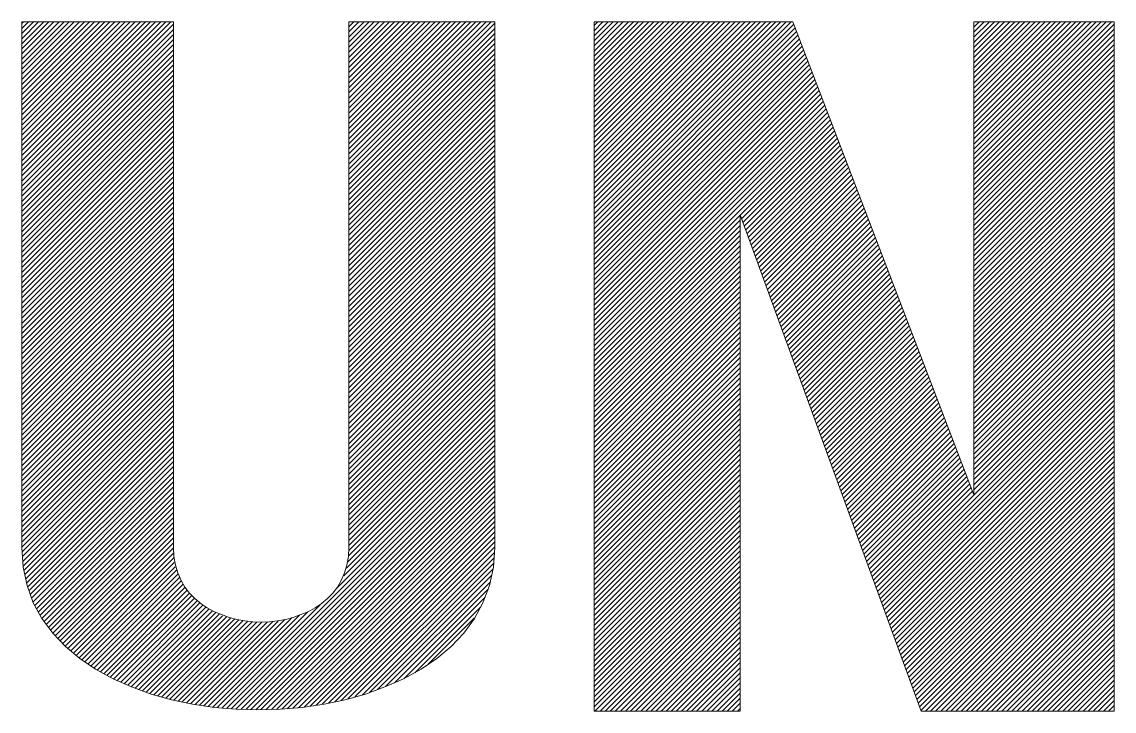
# Model space of a CAD drawing. Header units: millimetres. Extents: x 1599 to 2158, y -510 to -79.
# Drawn here: x 2026.994 to 2030.793, y -487.484 to -485.087 of the extents above; entities that cross this region are included whole.
import ezdxf

# ---------------------------------------------------------------- set-up
doc = ezdxf.new("R2010")
doc.units = ezdxf.units.MM

msp = doc.modelspace()

# ---------------------------------------------------------------- linework, layer by layer
at = {"color": 5, "lineweight": 0}
for p, q in [((2026.9944, -485.087), (2026.9944, -486.915)), ((2027.5216, -485.087), (2026.9944, -485.087)), ((2026.9944, -485.087), (2026.9944, -485.087)), ((2027.5216, -486.915), (2027.5216, -485.087)), ((2028.6389, -485.087), (2028.1315, -485.087)), ((2028.1315, -485.087), (2028.1315, -486.915)), ((2028.6389, -486.915), (2028.6389, -485.087)), ((2028.9844, -485.087), (2028.9844, -487.4836)), ((2029.6752, -485.087), (2028.9844, -485.087)), ((2028.9844, -485.087), (2028.9844, -485.087)), ((2030.305, -486.7316), (2029.6752, -485.087)), ((2030.7925, -485.087), (2030.305, -485.087)), ((2030.305, -485.087), (2030.305, -486.7316)), ((2030.7925, -487.4836), (2030.7925, -485.087)), ((2029.4918, -487.4836), (2029.4918, -485.7581)), ((2029.4918, -485.7581), (2030.1215, -487.4836)), ((2026.9944, -486.915), (2026.9993, -486.9828)), ((2027.5233, -486.9464), (2027.5216, -486.915)), ((2028.1315, -486.915), (2028.1299, -486.9464)), ((2028.634, -486.9828), (2028.6389, -486.915)), ((2027.5282, -486.9762), (2027.5233, -486.9464)), ((2028.1299, -486.9464), (2028.1249, -486.9762)), ((2026.9993, -486.9828), (2027.0126, -487.0473)), ((2027.5365, -487.0026), (2027.5282, -486.9762)), ((2028.1249, -486.9762), (2028.1166, -487.0026)), ((2028.6207, -487.0473), (2028.634, -486.9828)), ((2027.5481, -487.0291), (2027.5365, -487.0026)), ((2027.5613, -487.0522), (2027.5481, -487.0291)), ((2028.1051, -487.0291), (2028.0918, -487.0522)), ((2028.1166, -487.0026), (2028.1051, -487.0291)), ((2027.0126, -487.0473), (2027.034, -487.1068)), ((2027.5778, -487.0737), (2027.5613, -487.0522)), ((2027.596, -487.0919), (2027.5778, -487.0737)), ((2028.0753, -487.0737), (2028.0571, -487.0919)), ((2028.0918, -487.0522), (2028.0753, -487.0737)), ((2028.5976, -487.1068), (2028.6207, -487.0473)), ((2027.034, -487.1068), (2027.0638, -487.1613)), ((2027.6175, -487.1101), (2027.596, -487.0919)), ((2027.639, -487.1249), (2027.6175, -487.1101)), ((2028.0356, -487.1101), (2028.0142, -487.1249)), ((2028.0571, -487.0919), (2028.0356, -487.1101)), ((2028.5679, -487.1613), (2028.5976, -487.1068)), ((2027.6638, -487.1382), (2027.639, -487.1249)), ((2027.6886, -487.1481), (2027.6638, -487.1382)), ((2027.715, -487.158), (2027.6886, -487.1481)), ((2027.9646, -487.1481), (2027.9381, -487.158)), ((2027.9894, -487.1382), (2027.9646, -487.1481)), ((2028.0142, -487.1249), (2027.9894, -487.1382)), ((2027.0638, -487.1613), (2027.1018, -487.2125)), ((2027.7414, -487.1646), (2027.715, -487.158)), ((2027.7695, -487.1696), (2027.7414, -487.1646)), ((2027.7976, -487.1729), (2027.7695, -487.1696)), ((2027.8274, -487.1745), (2027.7976, -487.1729)), ((2027.8555, -487.1729), (2027.8274, -487.1745)), ((2027.8836, -487.1696), (2027.8555, -487.1729)), ((2027.9117, -487.1646), (2027.8836, -487.1696)), ((2027.9381, -487.158), (2027.9117, -487.1646)), ((2028.5315, -487.2125), (2028.5679, -487.1613)), ((2027.1018, -487.2125), (2027.1464, -487.2588)), ((2028.4869, -487.2588), (2028.5315, -487.2125)), ((2027.1464, -487.2588), (2027.196, -487.3001)), ((2028.4373, -487.3001), (2028.4869, -487.2588)), ((2027.196, -487.3001), (2027.2506, -487.3382)), ((2028.3827, -487.3382), (2028.4373, -487.3001)), ((2027.2506, -487.3382), (2027.3117, -487.3712)), ((2028.3216, -487.3712), (2028.3827, -487.3382)), ((2027.3117, -487.3712), (2027.3762, -487.3993)), ((2028.2571, -487.3993), (2028.3216, -487.3712)), ((2027.3762, -487.3993), (2027.4439, -487.4241)), ((2028.1894, -487.4241), (2028.2571, -487.3993)), ((2027.4439, -487.4241), (2027.515, -487.4439)), ((2027.515, -487.4439), (2027.5877, -487.4588)), ((2028.0456, -487.4588), (2028.1183, -487.4439)), ((2028.1183, -487.4439), (2028.1894, -487.4241)), ((2027.5877, -487.4588), (2027.6638, -487.4704)), ((2027.6638, -487.4704), (2027.7398, -487.477)), ((2027.7398, -487.477), (2027.8158, -487.4786)), ((2027.8158, -487.4786), (2027.8935, -487.477)), ((2027.8935, -487.477), (2027.9695, -487.4704)), ((2027.9695, -487.4704), (2028.0456, -487.4588)), ((2028.9844, -487.4836), (2029.4918, -487.4836)), ((2030.1215, -487.4836), (2030.7925, -487.4836))]:
    msp.add_line(p, q, dxfattribs=at)
at = {"color": 5}
for p, q in [((2026.9944, -485.0925), (2026.9998, -485.087)), ((2026.9944, -485.1101), (2027.0175, -485.087)), ((2026.9944, -485.1278), (2027.0352, -485.087)), ((2026.9944, -485.1455), (2027.0528, -485.087)), ((2026.9944, -485.1632), (2027.0705, -485.087)), ((2026.9944, -485.1808), (2027.0882, -485.087)), ((2026.9944, -485.1985), (2027.1059, -485.087)), ((2026.9944, -485.2162), (2027.1236, -485.087)), ((2026.9944, -485.2339), (2027.1412, -485.087)), ((2026.9944, -485.2516), (2027.1589, -485.087)), ((2026.9944, -485.2692), (2027.1766, -485.087)), ((2026.9944, -485.2869), (2027.1943, -485.087)), ((2026.9944, -485.3046), (2027.2119, -485.087)), ((2026.9944, -485.3223), (2027.2296, -485.087)), ((2026.9944, -485.3399), (2027.2473, -485.087)), ((2026.9944, -485.3576), (2027.265, -485.087)), ((2026.9944, -485.3753), (2027.2827, -485.087)), ((2026.9944, -485.393), (2027.3003, -485.087)), ((2026.9944, -485.4107), (2027.318, -485.087)), ((2026.9944, -485.4283), (2027.3357, -485.087)), ((2026.9944, -485.446), (2027.3534, -485.087)), ((2026.9944, -485.4637), (2027.371, -485.087)), ((2026.9944, -485.4814), (2027.3887, -485.087)), ((2026.9944, -485.499), (2027.4064, -485.087)), ((2026.9944, -485.5167), (2027.4241, -485.087)), ((2026.9944, -485.5344), (2027.4418, -485.087)), ((2026.9944, -485.5521), (2027.4594, -485.087)), ((2026.9944, -485.5698), (2027.4771, -485.087)), ((2026.9944, -485.5874), (2027.4948, -485.087)), ((2026.9944, -485.6051), (2027.5125, -485.087)), ((2026.9944, -485.6228), (2027.5216, -485.0955)), ((2028.1315, -485.1044), (2028.1489, -485.087)), ((2028.1315, -485.122), (2028.1665, -485.087)), ((2028.1315, -485.1397), (2028.1842, -485.087)), ((2028.1315, -485.1574), (2028.2019, -485.087)), ((2028.1315, -485.1751), (2028.2196, -485.087)), ((2028.1315, -485.1928), (2028.2372, -485.087)), ((2028.1315, -485.2104), (2028.2549, -485.087)), ((2028.1315, -485.2281), (2028.2726, -485.087)), ((2028.1315, -485.2458), (2028.2903, -485.087)), ((2028.1315, -485.2635), (2028.308, -485.087)), ((2028.1315, -485.2811), (2028.3256, -485.087)), ((2028.1315, -485.2988), (2028.3433, -485.087)), ((2028.1315, -485.3165), (2028.361, -485.087)), ((2028.1315, -485.3342), (2028.3787, -485.087)), ((2028.1315, -485.3519), (2028.3963, -485.087)), ((2028.1315, -485.3695), (2028.414, -485.087)), ((2028.1315, -485.3872), (2028.4317, -485.087)), ((2028.1315, -485.4049), (2028.4494, -485.087)), ((2028.1315, -485.4226), (2028.4671, -485.087)), ((2028.1315, -485.4402), (2028.4847, -485.087)), ((2028.1315, -485.4579), (2028.5024, -485.087)), ((2028.1315, -485.4756), (2028.5201, -485.087)), ((2028.1315, -485.4933), (2028.5378, -485.087)), ((2028.1315, -485.511), (2028.5554, -485.087)), ((2028.1315, -485.5286), (2028.5731, -485.087)), ((2028.1315, -485.5463), (2028.5908, -485.087)), ((2028.1315, -485.564), (2028.6085, -485.087)), ((2028.1315, -485.5817), (2028.6262, -485.087)), ((2028.1315, -485.5993), (2028.6389, -485.0919)), ((2028.9844, -485.1), (2028.9974, -485.087)), ((2028.9844, -485.1177), (2029.0151, -485.087)), ((2028.9844, -485.1354), (2029.0327, -485.087)), ((2028.9844, -485.1531), (2029.0504, -485.087)), ((2028.9844, -485.1708), (2029.0681, -485.087)), ((2028.9844, -485.1884), (2029.0858, -485.087)), ((2028.9844, -485.2061), (2029.1035, -485.087)), ((2028.9844, -485.2238), (2029.1211, -485.087)), ((2028.9844, -485.2415), (2029.1388, -485.087)), ((2028.9844, -485.2591), (2029.1565, -485.087)), ((2028.9844, -485.2768), (2029.1742, -485.087)), ((2028.9844, -485.2945), (2029.1918, -485.087)), ((2028.9844, -485.3122), (2029.2095, -485.087)), ((2028.9844, -485.3299), (2029.2272, -485.087)), ((2028.9844, -485.3475), (2029.2449, -485.087)), ((2028.9844, -485.3652), (2029.2626, -485.087)), ((2028.9844, -485.3829), (2029.2802, -485.087)), ((2028.9844, -485.4006), (2029.2979, -485.087)), ((2028.9844, -485.4182), (2029.3156, -485.087)), ((2028.9844, -485.4359), (2029.3333, -485.087)), ((2028.9844, -485.4536), (2029.3509, -485.087)), ((2028.9844, -485.4713), (2029.3686, -485.087)), ((2028.9844, -485.489), (2029.3863, -485.087)), ((2028.9844, -485.5066), (2029.404, -485.087)), ((2028.9844, -485.5243), (2029.4217, -485.087)), ((2028.9844, -485.542), (2029.4393, -485.087)), ((2028.9844, -485.5597), (2029.457, -485.087)), ((2028.9844, -485.5773), (2029.4747, -485.087)), ((2028.9844, -485.595), (2029.4924, -485.087)), ((2028.9844, -485.6127), (2029.51, -485.087)), ((2028.9844, -485.6304), (2029.5277, -485.087)), ((2028.9844, -485.6481), (2029.5454, -485.087)), ((2028.9844, -485.6657), (2029.5631, -485.087)), ((2028.9844, -485.6834), (2029.5808, -485.087)), ((2028.9844, -485.7011), (2029.5984, -485.087)), ((2028.9844, -485.7188), (2029.6161, -485.087)), ((2028.9844, -485.7364), (2029.6338, -485.087)), ((2028.9844, -485.7541), (2029.6515, -485.087)), ((2028.9844, -485.7718), (2029.6691, -485.087)), ((2028.9844, -485.7895), (2029.6784, -485.0954)), ((2030.305, -485.0876), (2030.3055, -485.087)), ((2030.305, -485.1053), (2030.3232, -485.087)), ((2030.305, -485.1229), (2030.3409, -485.087)), ((2030.305, -485.1406), (2030.3586, -485.087)), ((2030.305, -485.1583), (2030.3762, -485.087)), ((2030.305, -485.176), (2030.3939, -485.087)), ((2030.305, -485.1937), (2030.4116, -485.087)), ((2030.305, -485.2113), (2030.4293, -485.087)), ((2030.305, -485.229), (2030.447, -485.087)), ((2030.305, -485.2467), (2030.4646, -485.087)), ((2030.305, -485.2644), (2030.4823, -485.087)), ((2030.305, -485.282), (2030.5, -485.087)), ((2030.305, -485.2997), (2030.5177, -485.087)), ((2030.305, -485.3174), (2030.5353, -485.087)), ((2030.305, -485.3351), (2030.553, -485.087)), ((2030.305, -485.3528), (2030.5707, -485.087)), ((2030.305, -485.3704), (2030.5884, -485.087)), ((2030.305, -485.3881), (2030.6061, -485.087)), ((2030.305, -485.4058), (2030.6237, -485.087)), ((2030.305, -485.4235), (2030.6414, -485.087)), ((2030.305, -485.4411), (2030.6591, -485.087)), ((2030.305, -485.4588), (2030.6768, -485.087)), ((2030.305, -485.4765), (2030.6944, -485.087)), ((2030.305, -485.4942), (2030.7121, -485.087)), ((2030.305, -485.5119), (2030.7298, -485.087)), ((2030.305, -485.5295), (2030.7475, -485.087)), ((2030.305, -485.5472), (2030.7652, -485.087)), ((2030.305, -485.5649), (2030.7828, -485.087)), ((2030.305, -485.5826), (2030.7925, -485.095)), ((2026.9944, -485.6405), (2027.5216, -485.1132)), ((2026.9944, -485.6581), (2027.5216, -485.1309)), ((2028.1315, -485.617), (2028.6389, -485.1096)), ((2028.1315, -485.6347), (2028.6389, -485.1273)), ((2028.9844, -485.8072), (2029.6833, -485.1082)), ((2028.9844, -485.8248), (2029.6882, -485.121)), ((2028.9844, -485.8425), (2029.6931, -485.1337)), ((2030.305, -485.6002), (2030.7925, -485.1127)), ((2030.305, -485.6179), (2030.7925, -485.1303)), ((2026.9944, -485.6758), (2027.5216, -485.1486)), ((2026.9944, -485.6935), (2027.5216, -485.1663)), ((2028.1315, -485.6524), (2028.6389, -485.145)), ((2028.1315, -485.6701), (2028.6389, -485.1626)), ((2028.9844, -485.8602), (2029.698, -485.1465)), ((2028.9844, -485.8779), (2029.7029, -485.1593)), ((2028.9844, -485.8955), (2029.7078, -485.1721)), ((2030.305, -485.6356), (2030.7925, -485.148)), ((2030.305, -485.6533), (2030.7925, -485.1657)), ((2026.9944, -485.7112), (2027.5216, -485.1839)), ((2026.9944, -485.7289), (2027.5216, -485.2016)), ((2028.1315, -485.6877), (2028.6389, -485.1803)), ((2028.1315, -485.7054), (2028.6389, -485.198)), ((2028.1315, -485.7231), (2028.6389, -485.2157)), ((2028.9844, -485.9132), (2029.7127, -485.1849)), ((2028.9844, -485.9309), (2029.7176, -485.1977)), ((2028.9844, -485.9486), (2029.7225, -485.2104)), ((2030.305, -485.671), (2030.7925, -485.1834)), ((2030.305, -485.6886), (2030.7925, -485.2011)), ((2026.9944, -485.7465), (2027.5216, -485.2193)), ((2026.9944, -485.7642), (2027.5216, -485.237)), ((2028.1315, -485.7408), (2028.6389, -485.2334)), ((2028.1315, -485.7584), (2028.6389, -485.251)), ((2028.9844, -485.9662), (2029.7274, -485.2232)), ((2028.9844, -485.9839), (2029.7323, -485.236)), ((2028.9844, -486.0016), (2029.7372, -485.2488)), ((2030.305, -485.7063), (2030.7925, -485.2187)), ((2030.305, -485.724), (2030.7925, -485.2364)), ((2030.305, -485.7417), (2030.7925, -485.2541)), ((2026.9944, -485.7819), (2027.5216, -485.2546)), ((2026.9944, -485.7996), (2027.5216, -485.2723)), ((2026.9944, -485.8172), (2027.5216, -485.29)), ((2028.1315, -485.7761), (2028.6389, -485.2687)), ((2028.1315, -485.7938), (2028.6389, -485.2864)), ((2028.9844, -486.0193), (2029.7421, -485.2616)), ((2028.9844, -486.037), (2029.747, -485.2744)), ((2028.9844, -486.0546), (2029.7519, -485.2871)), ((2030.305, -485.7593), (2030.7925, -485.2718)), ((2030.305, -485.777), (2030.7925, -485.2894)), ((2026.9944, -485.8349), (2027.5216, -485.3077)), ((2026.9944, -485.8526), (2027.5216, -485.3253)), ((2028.1315, -485.8115), (2028.6389, -485.3041)), ((2028.1315, -485.8292), (2028.6389, -485.3217)), ((2028.9844, -486.0723), (2029.7568, -485.2999)), ((2028.9844, -486.09), (2029.7617, -485.3127)), ((2028.9844, -486.1077), (2029.7666, -485.3255)), ((2030.305, -485.7947), (2030.7925, -485.3071)), ((2030.305, -485.8124), (2030.7925, -485.3248)), ((2026.9944, -485.8703), (2027.5216, -485.343)), ((2026.9944, -485.888), (2027.5216, -485.3607)), ((2028.1315, -485.8468), (2028.6389, -485.3394)), ((2028.1315, -485.8645), (2028.6389, -485.3571)), ((2028.9844, -486.1253), (2029.7714, -485.3383)), ((2028.9844, -486.143), (2029.7763, -485.351)), ((2028.9844, -486.1607), (2029.7812, -485.3638)), ((2030.305, -485.8301), (2030.7925, -485.3425)), ((2030.305, -485.8477), (2030.7925, -485.3601)), ((2026.9944, -485.9056), (2027.5216, -485.3784)), ((2026.9944, -485.9233), (2027.5216, -485.3961)), ((2028.1315, -485.8822), (2028.6389, -485.3748)), ((2028.1315, -485.8999), (2028.6389, -485.3924)), ((2028.9844, -486.1784), (2029.7861, -485.3766)), ((2028.9844, -486.1961), (2029.791, -485.3894)), ((2028.9844, -486.2137), (2029.7959, -485.4022)), ((2030.305, -485.8654), (2030.7925, -485.3778)), ((2030.305, -485.8831), (2030.7925, -485.3955)), ((2026.9944, -485.941), (2027.5216, -485.4137)), ((2026.9944, -485.9587), (2027.5216, -485.4314)), ((2028.1315, -485.9175), (2028.6389, -485.4101)), ((2028.1315, -485.9352), (2028.6389, -485.4278)), ((2028.9844, -486.2314), (2029.8008, -485.415)), ((2028.9844, -486.2491), (2029.8057, -485.4277)), ((2029.4921, -485.759), (2029.8106, -485.4405)), ((2030.305, -485.9008), (2030.7925, -485.4132)), ((2030.305, -485.9184), (2030.7925, -485.4309)), ((2026.9944, -485.9763), (2027.5216, -485.4491)), ((2026.9944, -485.994), (2027.5216, -485.4668)), ((2028.1315, -485.9529), (2028.6389, -485.4455)), ((2028.1315, -485.9706), (2028.6389, -485.4632)), ((2028.1315, -485.9883), (2028.6389, -485.4808)), ((2029.4969, -485.772), (2029.8155, -485.4533)), ((2029.5016, -485.7849), (2029.8204, -485.4661)), ((2029.5063, -485.7979), (2029.8253, -485.4789)), ((2030.305, -485.9361), (2030.7925, -485.4485)), ((2030.305, -485.9538), (2030.7925, -485.4662)), ((2026.9944, -486.0117), (2027.5216, -485.4844)), ((2026.9944, -486.0294), (2027.5216, -485.5021)), ((2026.9944, -486.0471), (2027.5216, -485.5198)), ((2028.1315, -486.0059), (2028.6389, -485.4985)), ((2028.1315, -486.0236), (2028.6389, -485.5162)), ((2029.511, -485.8108), (2029.8302, -485.4917)), ((2029.5158, -485.8238), (2029.8351, -485.5044)), ((2029.5205, -485.8367), (2029.84, -485.5172)), ((2030.305, -485.9715), (2030.7925, -485.4839)), ((2030.305, -485.9892), (2030.7925, -485.5016)), ((2030.305, -486.0068), (2030.7925, -485.5192)), ((2026.9944, -486.0647), (2027.5216, -485.5375)), ((2026.9944, -486.0824), (2027.5216, -485.5552)), ((2028.1315, -486.0413), (2028.6389, -485.5339)), ((2028.1315, -486.059), (2028.6389, -485.5515)), ((2029.5252, -485.8497), (2029.8449, -485.53)), ((2029.5299, -485.8626), (2029.8498, -485.5428)), ((2029.5347, -485.8756), (2029.8547, -485.5556)), ((2030.305, -486.0245), (2030.7925, -485.5369)), ((2030.305, -486.0422), (2030.7925, -485.5546)), ((2026.9944, -486.1001), (2027.5216, -485.5728)), ((2026.9944, -486.1178), (2027.5216, -485.5905)), ((2028.1315, -486.0766), (2028.6389, -485.5692)), ((2028.1315, -486.0943), (2028.6389, -485.5869)), ((2029.5394, -485.8885), (2029.8596, -485.5684)), ((2029.5441, -485.9015), (2029.8644, -485.5811)), ((2029.5488, -485.9144), (2029.8693, -485.5939)), ((2030.305, -486.0599), (2030.7925, -485.5723)), ((2030.305, -486.0775), (2030.7925, -485.59)), ((2026.9944, -486.1354), (2027.5216, -485.6082)), ((2026.9944, -486.1531), (2027.5216, -485.6259)), ((2028.1315, -486.112), (2028.6389, -485.6046)), ((2028.1315, -486.1297), (2028.6389, -485.6223)), ((2029.5536, -485.9274), (2029.8742, -485.6067)), ((2029.5583, -485.9403), (2029.8791, -485.6195)), ((2029.563, -485.9533), (2029.884, -485.6323)), ((2030.305, -486.0952), (2030.7925, -485.6076)), ((2030.305, -486.1129), (2030.7925, -485.6253)), ((2026.9944, -486.1708), (2027.5216, -485.6435)), ((2026.9944, -486.1885), (2027.5216, -485.6612)), ((2028.1315, -486.1474), (2028.6389, -485.6399)), ((2028.1315, -486.165), (2028.6389, -485.6576)), ((2029.5677, -485.9662), (2029.8889, -485.6451)), ((2029.5725, -485.9792), (2029.8938, -485.6578)), ((2029.5772, -485.9921), (2029.8987, -485.6706)), ((2030.305, -486.1306), (2030.7925, -485.643)), ((2030.305, -486.1483), (2030.7925, -485.6607)), ((2026.9944, -486.2062), (2027.5216, -485.6789)), ((2026.9944, -486.2238), (2027.5216, -485.6966)), ((2028.1315, -486.1827), (2028.6389, -485.6753)), ((2028.1315, -486.2004), (2028.6389, -485.693)), ((2029.5819, -486.0051), (2029.9036, -485.6834)), ((2029.5867, -486.018), (2029.9085, -485.6962)), ((2029.5914, -486.031), (2029.9134, -485.709)), ((2030.305, -486.1659), (2030.7925, -485.6783)), ((2030.305, -486.1836), (2030.7925, -485.696)), ((2026.9944, -486.2415), (2027.5216, -485.7143)), ((2026.9944, -486.2592), (2027.5216, -485.7319)), ((2028.1315, -486.2181), (2028.6389, -485.7106)), ((2028.1315, -486.2357), (2028.6389, -485.7283)), ((2028.1315, -486.2534), (2028.6389, -485.746)), ((2029.5961, -486.0439), (2029.9183, -485.7218)), ((2029.6008, -486.0569), (2029.9232, -485.7345)), ((2029.6056, -486.0698), (2029.9281, -485.7473)), ((2030.305, -486.2013), (2030.7925, -485.7137)), ((2030.305, -486.219), (2030.7925, -485.7314)), ((2026.9944, -486.2769), (2027.5216, -485.7496)), ((2026.9944, -486.2945), (2027.5216, -485.7673)), ((2026.9944, -486.3122), (2027.5216, -485.785)), ((2028.1315, -486.2711), (2028.6389, -485.7637)), ((2028.1315, -486.2888), (2028.6389, -485.7814)), ((2028.9844, -486.2668), (2029.4918, -485.7594)), ((2028.9844, -486.2844), (2029.4918, -485.777)), ((2029.6103, -486.0828), (2029.933, -485.7601)), ((2029.615, -486.0957), (2029.9379, -485.7729)), ((2029.6197, -486.1087), (2029.9428, -485.7857)), ((2030.305, -486.2366), (2030.7925, -485.7491)), ((2030.305, -486.2543), (2030.7925, -485.7667)), ((2030.305, -486.272), (2030.7925, -485.7844)), ((2026.9944, -486.3299), (2027.5216, -485.8026)), ((2026.9944, -486.3476), (2027.5216, -485.8203)), ((2028.1315, -486.3065), (2028.6389, -485.799)), ((2028.1315, -486.3241), (2028.6389, -485.8167)), ((2028.9844, -486.3021), (2029.4918, -485.7947)), ((2028.9844, -486.3198), (2029.4918, -485.8124)), ((2029.6245, -486.1216), (2029.9477, -485.7985)), ((2029.6292, -486.1346), (2029.9526, -485.8112)), ((2029.6339, -486.1475), (2029.9574, -485.824)), ((2030.305, -486.2897), (2030.7925, -485.8021)), ((2030.305, -486.3074), (2030.7925, -485.8198)), ((2026.9944, -486.3653), (2027.5216, -485.838)), ((2026.9944, -486.3829), (2027.5216, -485.8557)), ((2028.1315, -486.3418), (2028.6389, -485.8344)), ((2028.1315, -486.3595), (2028.6389, -485.8521)), ((2028.9844, -486.3375), (2029.4918, -485.8301)), ((2028.9844, -486.3552), (2029.4918, -485.8477)), ((2029.6386, -486.1605), (2029.9623, -485.8368)), ((2029.6434, -486.1734), (2029.9672, -485.8496)), ((2030.305, -486.325), (2030.7925, -485.8374)), ((2030.305, -486.3427), (2030.7925, -485.8551)), ((2026.9944, -486.4006), (2027.5216, -485.8734)), ((2026.9944, -486.4183), (2027.5216, -485.891)), ((2028.1315, -486.3772), (2028.6389, -485.8697)), ((2028.1315, -486.3948), (2028.6389, -485.8874)), ((2028.9844, -486.3728), (2029.4918, -485.8654)), ((2028.9844, -486.3905), (2029.4918, -485.8831)), ((2029.6481, -486.1864), (2029.9721, -485.8624)), ((2029.6528, -486.1994), (2029.977, -485.8751)), ((2029.6576, -486.2123), (2029.9819, -485.8879)), ((2030.305, -486.3604), (2030.7925, -485.8728)), ((2030.305, -486.3781), (2030.7925, -485.8905)), ((2026.9944, -486.436), (2027.5216, -485.9087)), ((2026.9944, -486.4536), (2027.5216, -485.9264)), ((2028.1315, -486.4125), (2028.6389, -485.9051)), ((2028.1315, -486.4302), (2028.6389, -485.9228)), ((2028.9844, -486.4082), (2029.4918, -485.9008)), ((2028.9844, -486.4259), (2029.4918, -485.9185)), ((2028.9844, -486.4435), (2029.4918, -485.9361)), ((2029.6623, -486.2253), (2029.9868, -485.9007)), ((2029.667, -486.2382), (2029.9917, -485.9135)), ((2029.6717, -486.2512), (2029.9966, -485.9263)), ((2030.305, -486.3957), (2030.7925, -485.9082)), ((2030.305, -486.4134), (2030.7925, -485.9258)), ((2026.9944, -486.4713), (2027.5216, -485.9441)), ((2026.9944, -486.489), (2027.5216, -485.9617)), ((2028.1315, -486.4479), (2028.6389, -485.9405)), ((2028.1315, -486.4655), (2028.6389, -485.9581)), ((2028.1315, -486.4832), (2028.6389, -485.9758)), ((2028.9844, -486.4612), (2029.4918, -485.9538)), ((2028.9844, -486.4789), (2029.4918, -485.9715)), ((2029.6765, -486.2641), (2030.0015, -485.9391)), ((2029.6812, -486.2771), (2030.0064, -485.9518)), ((2029.6859, -486.29), (2030.0113, -485.9646)), ((2030.305, -486.4311), (2030.7925, -485.9435)), ((2030.305, -486.4488), (2030.7925, -485.9612)), ((2026.9944, -486.5067), (2027.5216, -485.9794)), ((2026.9944, -486.5243), (2027.5216, -485.9971)), ((2028.1315, -486.5009), (2028.6389, -485.9935)), ((2028.1315, -486.5186), (2028.6389, -486.0112)), ((2028.9844, -486.4966), (2029.4918, -485.9892)), ((2028.9844, -486.5143), (2029.4918, -486.0068)), ((2029.6906, -486.303), (2030.0162, -485.9774)), ((2029.6954, -486.3159), (2030.0211, -485.9902)), ((2029.7001, -486.3289), (2030.026, -486.003)), ((2030.305, -486.4664), (2030.7925, -485.9789)), ((2030.305, -486.4841), (2030.7925, -485.9965)), ((2026.9944, -486.542), (2027.5216, -486.0148)), ((2026.9944, -486.5597), (2027.5216, -486.0325)), ((2026.9944, -486.5774), (2027.5216, -486.0501)), ((2028.1315, -486.5363), (2028.6389, -486.0288)), ((2028.1315, -486.5539), (2028.6389, -486.0465)), ((2028.9844, -486.5319), (2029.4918, -486.0245)), ((2028.9844, -486.5496), (2029.4918, -486.0422)), ((2029.7048, -486.3418), (2030.0309, -486.0158)), ((2029.7095, -486.3548), (2030.0358, -486.0285)), ((2029.7143, -486.3677), (2030.0407, -486.0413)), ((2030.305, -486.5018), (2030.7925, -486.0142)), ((2030.305, -486.5195), (2030.7925, -486.0319)), ((2030.305, -486.5372), (2030.7925, -486.0496)), ((2026.9944, -486.5951), (2027.5216, -486.0678)), ((2026.9944, -486.6127), (2027.5216, -486.0855)), ((2028.1315, -486.5716), (2028.6389, -486.0642)), ((2028.1315, -486.5893), (2028.6389, -486.0819)), ((2028.9844, -486.5673), (2029.4918, -486.0599)), ((2028.9844, -486.585), (2029.4918, -486.0776)), ((2029.719, -486.3807), (2030.0456, -486.0541)), ((2029.7237, -486.3936), (2030.0504, -486.0669)), ((2029.7284, -486.4066), (2030.0553, -486.0797)), ((2030.305, -486.5548), (2030.7925, -486.0673)), ((2030.305, -486.5725), (2030.7925, -486.0849)), ((2026.9944, -486.6304), (2027.5216, -486.1032)), ((2026.9944, -486.6481), (2027.5216, -486.1208)), ((2028.1315, -486.607), (2028.6389, -486.0996)), ((2028.1315, -486.6246), (2028.6389, -486.1172)), ((2028.9844, -486.6026), (2029.4918, -486.0952)), ((2028.9844, -486.6203), (2029.4918, -486.1129)), ((2029.7332, -486.4195), (2030.0602, -486.0925)), ((2029.7379, -486.4325), (2030.0651, -486.1052)), ((2029.7426, -486.4454), (2030.07, -486.118)), ((2030.305, -486.5902), (2030.7925, -486.1026)), ((2030.305, -486.6079), (2030.7925, -486.1203)), ((2026.9944, -486.6658), (2027.5216, -486.1385)), ((2026.9944, -486.6834), (2027.5216, -486.1562)), ((2028.1315, -486.6423), (2028.6389, -486.1349)), ((2028.1315, -486.66), (2028.6389, -486.1526)), ((2028.9844, -486.638), (2029.4918, -486.1306)), ((2028.9844, -486.6557), (2029.4918, -486.1483)), ((2028.9844, -486.6734), (2029.4918, -486.1659)), ((2029.7474, -486.4584), (2030.0749, -486.1308)), ((2029.7521, -486.4713), (2030.0798, -486.1436)), ((2029.7568, -486.4843), (2030.0847, -486.1564)), ((2030.305, -486.6255), (2030.7925, -486.138)), ((2030.305, -486.6432), (2030.7925, -486.1556)), ((2026.9944, -486.7011), (2027.5216, -486.1739)), ((2026.9944, -486.7188), (2027.5216, -486.1916)), ((2028.1315, -486.6777), (2028.6389, -486.1703)), ((2028.1315, -486.6954), (2028.6389, -486.1879)), ((2028.9844, -486.691), (2029.4918, -486.1836)), ((2028.9844, -486.7087), (2029.4918, -486.2013)), ((2029.7615, -486.4972), (2030.0896, -486.1692)), ((2029.7663, -486.5102), (2030.0945, -486.1819)), ((2029.771, -486.5231), (2030.0994, -486.1947)), ((2030.305, -486.6609), (2030.7925, -486.1733)), ((2030.305, -486.6786), (2030.7925, -486.191)), ((2026.9944, -486.7365), (2027.5216, -486.2092)), ((2026.9944, -486.7542), (2027.5216, -486.2269)), ((2028.1315, -486.713), (2028.6389, -486.2056)), ((2028.1315, -486.7307), (2028.6389, -486.2233)), ((2028.1315, -486.7484), (2028.6389, -486.241)), ((2028.9844, -486.7264), (2029.4918, -486.219)), ((2028.9844, -486.7441), (2029.4918, -486.2367)), ((2029.7757, -486.5361), (2030.1043, -486.2075)), ((2029.7804, -486.549), (2030.1092, -486.2203)), ((2029.7852, -486.562), (2030.1141, -486.2331)), ((2030.305, -486.6963), (2030.7925, -486.2087)), ((2030.305, -486.7139), (2030.7925, -486.2264)), ((2026.9944, -486.7718), (2027.5216, -486.2446)), ((2026.9944, -486.7895), (2027.5216, -486.2623)), ((2026.9944, -486.8072), (2027.5216, -486.2799)), ((2028.1315, -486.7661), (2028.6389, -486.2587)), ((2028.1315, -486.7837), (2028.6389, -486.2763)), ((2028.9844, -486.7617), (2029.4918, -486.2543)), ((2028.9844, -486.7794), (2029.4918, -486.272)), ((2029.7899, -486.5749), (2030.119, -486.2459)), ((2029.7946, -486.5879), (2030.1239, -486.2586)), ((2029.7993, -486.6008), (2030.1288, -486.2714)), ((2029.9695, -487.0671), (2030.7925, -486.244)), ((2029.9742, -487.08), (2030.7925, -486.2617)), ((2029.9789, -487.093), (2030.7925, -486.2794)), ((2026.9944, -486.8249), (2027.5216, -486.2976)), ((2026.9944, -486.8425), (2027.5216, -486.3153)), ((2028.1315, -486.8014), (2028.6389, -486.294)), ((2028.1315, -486.8191), (2028.6389, -486.3117)), ((2028.9844, -486.7971), (2029.4918, -486.2897)), ((2028.9844, -486.8148), (2029.4918, -486.3074)), ((2029.8041, -486.6138), (2030.1337, -486.2842)), ((2029.8088, -486.6267), (2030.1386, -486.297)), ((2029.8135, -486.6397), (2030.1434, -486.3098)), ((2029.9837, -487.1059), (2030.7925, -486.2971)), ((2029.9884, -487.1189), (2030.7925, -486.3147)), ((2026.9944, -486.8602), (2027.5216, -486.333)), ((2026.9944, -486.8779), (2027.5216, -486.3507)), ((2028.1315, -486.8368), (2028.6389, -486.3294)), ((2028.1315, -486.8545), (2028.6389, -486.347)), ((2028.9844, -486.8325), (2029.4918, -486.325)), ((2028.9844, -486.8501), (2029.4918, -486.3427)), ((2029.8182, -486.6526), (2030.1483, -486.3225)), ((2029.823, -486.6656), (2030.1532, -486.3353)), ((2029.8277, -486.6785), (2030.1581, -486.3481)), ((2029.9931, -487.1318), (2030.7925, -486.3324)), ((2029.9979, -487.1448), (2030.7925, -486.3501)), ((2026.9944, -486.8956), (2027.5216, -486.3683)), ((2026.9944, -486.9133), (2027.5216, -486.386)), ((2028.1315, -486.8721), (2028.6389, -486.3647)), ((2028.1315, -486.8898), (2028.6389, -486.3824)), ((2028.9844, -486.8678), (2029.4918, -486.3604)), ((2028.9844, -486.8855), (2029.4918, -486.3781)), ((2029.8324, -486.6915), (2030.163, -486.3609)), ((2029.8372, -486.7044), (2030.1679, -486.3737)), ((2029.8419, -486.7174), (2030.1728, -486.3865)), ((2030.0026, -487.1577), (2030.7925, -486.3678)), ((2030.0073, -487.1707), (2030.7925, -486.3855)), ((2026.9955, -486.9299), (2027.5216, -486.4037)), ((2026.9967, -486.9463), (2027.5216, -486.4214)), ((2028.1315, -486.9075), (2028.6389, -486.4001)), ((2028.1315, -486.9252), (2028.6389, -486.4178)), ((2028.9844, -486.9032), (2029.4918, -486.3958)), ((2028.9844, -486.9208), (2029.4918, -486.4134)), ((2028.9844, -486.9385), (2029.4918, -486.4311)), ((2029.8466, -486.7304), (2030.1777, -486.3992)), ((2029.8513, -486.7433), (2030.1826, -486.412)), ((2029.8561, -486.7563), (2030.1875, -486.4248)), ((2030.012, -487.1836), (2030.7925, -486.4031)), ((2030.0168, -487.1966), (2030.7925, -486.4208)), ((2026.9979, -486.9628), (2027.5216, -486.439)), ((2026.9991, -486.9793), (2027.5216, -486.4567)), ((2028.1267, -486.9653), (2028.6389, -486.4531)), ((2028.1302, -486.9441), (2028.6389, -486.4354)), ((2028.9844, -486.9562), (2029.4918, -486.4488)), ((2028.9844, -486.9739), (2029.4918, -486.4665)), ((2029.8608, -486.7692), (2030.1924, -486.4376)), ((2029.8655, -486.7822), (2030.1973, -486.4504)), ((2029.8702, -486.7951), (2030.2022, -486.4632)), ((2030.0215, -487.2095), (2030.7925, -486.4385)), ((2030.0262, -487.2225), (2030.7925, -486.4562)), ((2027.0017, -486.9943), (2027.5216, -486.4744)), ((2027.0047, -487.009), (2027.5216, -486.4921)), ((2028.0905, -487.0546), (2028.6389, -486.5061)), ((2028.1141, -487.0133), (2028.6389, -486.4885)), ((2028.1232, -486.9865), (2028.6389, -486.4708)), ((2028.9844, -486.9916), (2029.4918, -486.4841)), ((2028.9844, -487.0092), (2029.4918, -486.5018)), ((2029.875, -486.8081), (2030.2071, -486.4759)), ((2029.8797, -486.821), (2030.212, -486.4887)), ((2029.8844, -486.834), (2030.2169, -486.5015)), ((2030.0309, -487.2354), (2030.7925, -486.4738)), ((2030.0357, -487.2484), (2030.7925, -486.4915)), ((2027.0077, -487.0237), (2027.5216, -486.5098)), ((2027.0107, -487.0383), (2027.5216, -486.5274)), ((2027.0144, -487.0523), (2027.5216, -486.5451)), ((2027.6901, -487.4727), (2028.6389, -486.5238)), ((2027.7063, -487.4741), (2028.6389, -486.5415)), ((2028.9844, -487.0269), (2029.4918, -486.5195)), ((2028.9844, -487.0446), (2029.4918, -486.5372)), ((2029.8891, -486.8469), (2030.2218, -486.5143)), ((2029.8939, -486.8599), (2030.2267, -486.5271)), ((2029.8986, -486.8728), (2030.2316, -486.5399)), ((2030.0404, -487.2614), (2030.7925, -486.5092)), ((2030.0451, -487.2743), (2030.7925, -486.5269)), ((2030.0498, -487.2873), (2030.7925, -486.5446)), ((2027.0191, -487.0653), (2027.5216, -486.5628)), ((2027.0238, -487.0783), (2027.5216, -486.5805)), ((2027.7226, -487.4755), (2028.6389, -486.5592)), ((2027.7389, -487.4769), (2028.6389, -486.5769)), ((2028.9844, -487.0623), (2029.4918, -486.5549)), ((2028.9844, -487.0799), (2029.4918, -486.5725)), ((2029.9033, -486.8858), (2030.2364, -486.5526)), ((2029.9081, -486.8987), (2030.2413, -486.5654)), ((2029.9128, -486.9117), (2030.2462, -486.5782)), ((2030.0546, -487.3002), (2030.7925, -486.5622)), ((2030.0593, -487.3132), (2030.7925, -486.5799)), ((2027.0285, -487.0913), (2027.5216, -486.5981)), ((2027.0331, -487.1043), (2027.5216, -486.6158)), ((2027.7561, -487.4773), (2028.6389, -486.5945)), ((2027.7734, -487.4777), (2028.6389, -486.6122)), ((2028.9844, -487.0976), (2029.4918, -486.5902)), ((2028.9844, -487.1153), (2029.4918, -486.6079)), ((2029.9175, -486.9246), (2030.2511, -486.591)), ((2029.9222, -486.9376), (2030.256, -486.6038)), ((2029.927, -486.9505), (2030.2609, -486.6166)), ((2030.064, -487.3261), (2030.7925, -486.5976)), ((2030.0688, -487.3391), (2030.7925, -486.6153)), ((2027.0391, -487.116), (2027.5216, -486.6335)), ((2027.0453, -487.1275), (2027.5216, -486.6512)), ((2027.7907, -487.4781), (2028.6389, -486.6299)), ((2027.808, -487.4785), (2028.6389, -486.6476)), ((2028.9844, -487.133), (2029.4918, -486.6256)), ((2028.9844, -487.1507), (2029.4918, -486.6432)), ((2029.9317, -486.9635), (2030.2658, -486.6293)), ((2029.9364, -486.9764), (2030.2707, -486.6421)), ((2029.9411, -486.9894), (2030.2756, -486.6549)), ((2030.0735, -487.352), (2030.7925, -486.6329)), ((2030.0782, -487.365), (2030.7925, -486.6506)), ((2027.0516, -487.1389), (2027.5216, -486.6689)), ((2027.0578, -487.1503), (2027.5216, -486.6865)), ((2027.8257, -487.4784), (2028.6389, -486.6652)), ((2027.8438, -487.4781), (2028.6389, -486.6829)), ((2028.9844, -487.1683), (2029.4918, -486.6609)), ((2028.9844, -487.186), (2029.4918, -486.6786)), ((2028.9844, -487.2037), (2029.4918, -486.6963)), ((2029.9459, -487.0023), (2030.2805, -486.6677)), ((2029.9506, -487.0153), (2030.2854, -486.6805)), ((2029.9553, -487.0282), (2030.2903, -486.6933)), ((2030.0829, -487.3779), (2030.7925, -486.6683)), ((2030.0877, -487.3909), (2030.7925, -486.686)), ((2027.0641, -487.1617), (2027.5216, -486.7042)), ((2027.0716, -487.1719), (2027.5216, -486.7219)), ((2027.8619, -487.4777), (2028.6389, -486.7006)), ((2027.8799, -487.4773), (2028.6389, -486.7183)), ((2028.9844, -487.2214), (2029.4918, -486.7139)), ((2028.9844, -487.239), (2029.4918, -486.7316)), ((2029.96, -487.0412), (2030.2952, -486.706)), ((2029.9648, -487.0541), (2030.3001, -486.7188)), ((2030.0924, -487.4038), (2030.7925, -486.7037)), ((2030.0971, -487.4168), (2030.7925, -486.7213)), ((2027.0792, -487.182), (2027.5216, -486.7396)), ((2027.0867, -487.1922), (2027.5216, -486.7572)), ((2027.8983, -487.4766), (2028.6389, -486.736)), ((2027.9177, -487.4749), (2028.6389, -486.7536)), ((2027.937, -487.4732), (2028.6389, -486.7713)), ((2028.9844, -487.2567), (2029.4918, -486.7493)), ((2028.9844, -487.2744), (2029.4918, -486.767)), ((2030.1018, -487.4297), (2030.7925, -486.739)), ((2030.1066, -487.4427), (2030.7925, -486.7567)), ((2027.0942, -487.2023), (2027.5216, -486.7749)), ((2027.1018, -487.2125), (2027.5216, -486.7926)), ((2027.1104, -487.2215), (2027.5216, -486.8103)), ((2027.9564, -487.4715), (2028.6389, -486.789)), ((2027.9762, -487.4694), (2028.6389, -486.8067)), ((2028.9844, -487.2921), (2029.4918, -486.7847)), ((2028.9844, -487.3098), (2029.4918, -486.8023)), ((2030.1113, -487.4556), (2030.7925, -486.7744)), ((2030.116, -487.4686), (2030.7925, -486.792)), ((2030.1207, -487.4815), (2030.7925, -486.8097)), ((2027.1191, -487.2305), (2027.5216, -486.828)), ((2027.1278, -487.2395), (2027.5216, -486.8456)), ((2027.9971, -487.4662), (2028.6389, -486.8243)), ((2028.0179, -487.463), (2028.6389, -486.842)), ((2028.9844, -487.3274), (2029.4918, -486.82)), ((2028.9844, -487.3451), (2029.4918, -486.8377)), ((2030.1363, -487.4836), (2030.7925, -486.8274)), ((2030.154, -487.4836), (2030.7925, -486.8451)), ((2027.1365, -487.2485), (2027.5216, -486.8633)), ((2027.1451, -487.2575), (2027.5216, -486.881)), ((2028.0388, -487.4598), (2028.6389, -486.8597)), ((2028.0606, -487.4557), (2028.6389, -486.8774)), ((2028.9844, -487.3628), (2029.4918, -486.8554)), ((2028.9844, -487.3805), (2029.4918, -486.873)), ((2030.1717, -487.4836), (2030.7925, -486.8628)), ((2030.1894, -487.4836), (2030.7925, -486.8804)), ((2027.1546, -487.2657), (2027.5216, -486.8987)), ((2027.1643, -487.2737), (2027.5217, -486.9163)), ((2028.0828, -487.4512), (2028.6389, -486.8951)), ((2028.105, -487.4467), (2028.6389, -486.9127)), ((2028.9844, -487.3981), (2029.4918, -486.8907)), ((2028.9844, -487.4158), (2029.4918, -486.9084)), ((2030.207, -487.4836), (2030.7925, -486.8981)), ((2030.2247, -487.4836), (2030.7925, -486.9158)), ((2027.1739, -487.2817), (2027.5226, -486.9331)), ((2027.1836, -487.2898), (2027.5235, -486.9499)), ((2028.1281, -487.4412), (2028.6377, -486.9316)), ((2028.1527, -487.4343), (2028.6363, -486.9507)), ((2028.9844, -487.4335), (2029.4918, -486.9261)), ((2028.9844, -487.4512), (2029.4918, -486.9438)), ((2028.9844, -487.4689), (2029.4918, -486.9614)), ((2030.2424, -487.4836), (2030.7925, -486.9335)), ((2030.2601, -487.4836), (2030.7925, -486.9511)), ((2027.1932, -487.2978), (2027.5243, -486.9667)), ((2027.2034, -487.3053), (2027.5272, -486.9814)), ((2027.2138, -487.3125), (2027.5326, -486.9937)), ((2028.1772, -487.4275), (2028.6349, -486.9698)), ((2028.2034, -487.419), (2028.6325, -486.9898)), ((2028.9873, -487.4836), (2029.4918, -486.9791)), ((2029.005, -487.4836), (2029.4918, -486.9968)), ((2030.2778, -487.4836), (2030.7925, -486.9688)), ((2030.2954, -487.4836), (2030.7925, -486.9865)), ((2027.2242, -487.3198), (2027.538, -487.006)), ((2027.2346, -487.3271), (2027.5434, -487.0183)), ((2027.2451, -487.3343), (2027.5487, -487.0306)), ((2028.2313, -487.4088), (2028.628, -487.0121)), ((2028.2594, -487.3983), (2028.6234, -487.0343)), ((2029.0226, -487.4836), (2029.4918, -487.0145)), ((2029.0403, -487.4836), (2029.4918, -487.0321)), ((2030.3131, -487.4836), (2030.7925, -487.0042)), ((2030.3308, -487.4836), (2030.7925, -487.0219)), ((2030.3485, -487.4836), (2030.7925, -487.0395)), ((2027.256, -487.3411), (2027.5541, -487.0429)), ((2027.2675, -487.3473), (2027.5595, -487.0552)), ((2027.2789, -487.3535), (2027.5683, -487.0642)), ((2027.2904, -487.3597), (2027.5771, -487.073)), ((2028.2907, -487.3847), (2028.616, -487.0594)), ((2029.058, -487.4836), (2029.4918, -487.0498)), ((2029.0757, -487.4836), (2029.4918, -487.0675)), ((2030.3661, -487.4836), (2030.7925, -487.0572)), ((2030.3838, -487.4836), (2030.7925, -487.0749)), ((2027.3019, -487.3659), (2027.5859, -487.0818)), ((2027.3135, -487.372), (2027.5948, -487.0907)), ((2027.3258, -487.3773), (2027.6036, -487.0995)), ((2027.3381, -487.3827), (2027.6125, -487.1083)), ((2027.6738, -487.4713), (2028.0314, -487.1136)), ((2028.3222, -487.3709), (2028.6048, -487.0883)), ((2029.0934, -487.4836), (2029.4918, -487.0852)), ((2029.111, -487.4836), (2029.4918, -487.1029)), ((2030.4015, -487.4836), (2030.7925, -487.0926)), ((2030.4192, -487.4836), (2030.7925, -487.1102)), ((2027.3504, -487.3881), (2027.6224, -487.1161)), ((2027.3627, -487.3934), (2027.6339, -487.1222)), ((2027.375, -487.3988), (2027.6454, -487.1284)), ((2027.3879, -487.4036), (2027.657, -487.1345)), ((2027.4009, -487.4083), (2027.6685, -487.1407)), ((2027.4138, -487.4131), (2027.68, -487.1468)), ((2027.4267, -487.4178), (2027.6922, -487.1523)), ((2027.6426, -487.4672), (2027.9597, -487.15)), ((2027.6579, -487.4695), (2027.9891, -487.1383)), ((2028.3607, -487.3501), (2028.5899, -487.1208)), ((2029.1287, -487.4836), (2029.4918, -487.1205)), ((2029.1464, -487.4836), (2029.4918, -487.1382)), ((2030.4369, -487.4836), (2030.7925, -487.1279)), ((2030.4545, -487.4836), (2030.7925, -487.1456)), ((2027.4397, -487.4225), (2027.7064, -487.1558)), ((2027.4532, -487.4267), (2027.7205, -487.1594)), ((2027.467, -487.4305), (2027.7347, -487.1629)), ((2027.4809, -487.4344), (2027.7488, -487.1665)), ((2027.4947, -487.4383), (2027.764, -487.1689)), ((2027.5085, -487.4421), (2027.7798, -487.1708)), ((2027.5228, -487.4455), (2027.7957, -487.1726)), ((2027.5374, -487.4485), (2027.8115, -487.1745)), ((2027.5521, -487.4515), (2027.8292, -487.1744)), ((2027.5668, -487.4545), (2027.848, -487.1733)), ((2027.5815, -487.4575), (2027.8668, -487.1722)), ((2027.5965, -487.4601), (2027.8856, -487.1711)), ((2027.6119, -487.4625), (2027.9091, -487.1653)), ((2027.6272, -487.4648), (2027.9327, -487.1594)), ((2028.4076, -487.3208), (2028.5687, -487.1597)), ((2029.1641, -487.4836), (2029.4918, -487.1559)), ((2029.1817, -487.4836), (2029.4918, -487.1736)), ((2029.1994, -487.4836), (2029.4918, -487.1912)), ((2030.4722, -487.4836), (2030.7925, -487.1633)), ((2030.4899, -487.4836), (2030.7925, -487.1809)), ((2029.2171, -487.4836), (2029.4918, -487.2089)), ((2029.2348, -487.4836), (2029.4918, -487.2266)), ((2030.5076, -487.4836), (2030.7925, -487.1986)), ((2030.5252, -487.4836), (2030.7925, -487.2163)), ((2029.2525, -487.4836), (2029.4918, -487.2443)), ((2029.2701, -487.4836), (2029.4918, -487.262)), ((2030.5429, -487.4836), (2030.7925, -487.234)), ((2030.5606, -487.4836), (2030.7925, -487.2517)), ((2029.2878, -487.4836), (2029.4918, -487.2796)), ((2029.3055, -487.4836), (2029.4918, -487.2973)), ((2030.5783, -487.4836), (2030.7925, -487.2693)), ((2030.596, -487.4836), (2030.7925, -487.287)), ((2030.6136, -487.4836), (2030.7925, -487.3047)), ((2029.3232, -487.4836), (2029.4918, -487.315)), ((2029.3408, -487.4836), (2029.4918, -487.3327)), ((2030.6313, -487.4836), (2030.7925, -487.3224)), ((2030.649, -487.4836), (2030.7925, -487.34)), ((2029.3585, -487.4836), (2029.4918, -487.3503)), ((2029.3762, -487.4836), (2029.4918, -487.368)), ((2030.6667, -487.4836), (2030.7925, -487.3577)), ((2030.6843, -487.4836), (2030.7925, -487.3754)), ((2029.3939, -487.4836), (2029.4918, -487.3857)), ((2029.4116, -487.4836), (2029.4918, -487.4034)), ((2030.702, -487.4836), (2030.7925, -487.3931)), ((2030.7197, -487.4836), (2030.7925, -487.4108)), ((2029.4292, -487.4836), (2029.4918, -487.4211)), ((2029.4469, -487.4836), (2029.4918, -487.4387)), ((2029.4646, -487.4836), (2029.4918, -487.4564)), ((2030.7374, -487.4836), (2030.7925, -487.4284)), ((2030.7551, -487.4836), (2030.7925, -487.4461)), ((2029.4823, -487.4836), (2029.4918, -487.4741)), ((2030.7727, -487.4836), (2030.7925, -487.4638)), ((2030.7904, -487.4836), (2030.7925, -487.4815))]:
    msp.add_line(p, q, dxfattribs=at)

doc.saveas('drawing.dxf')
